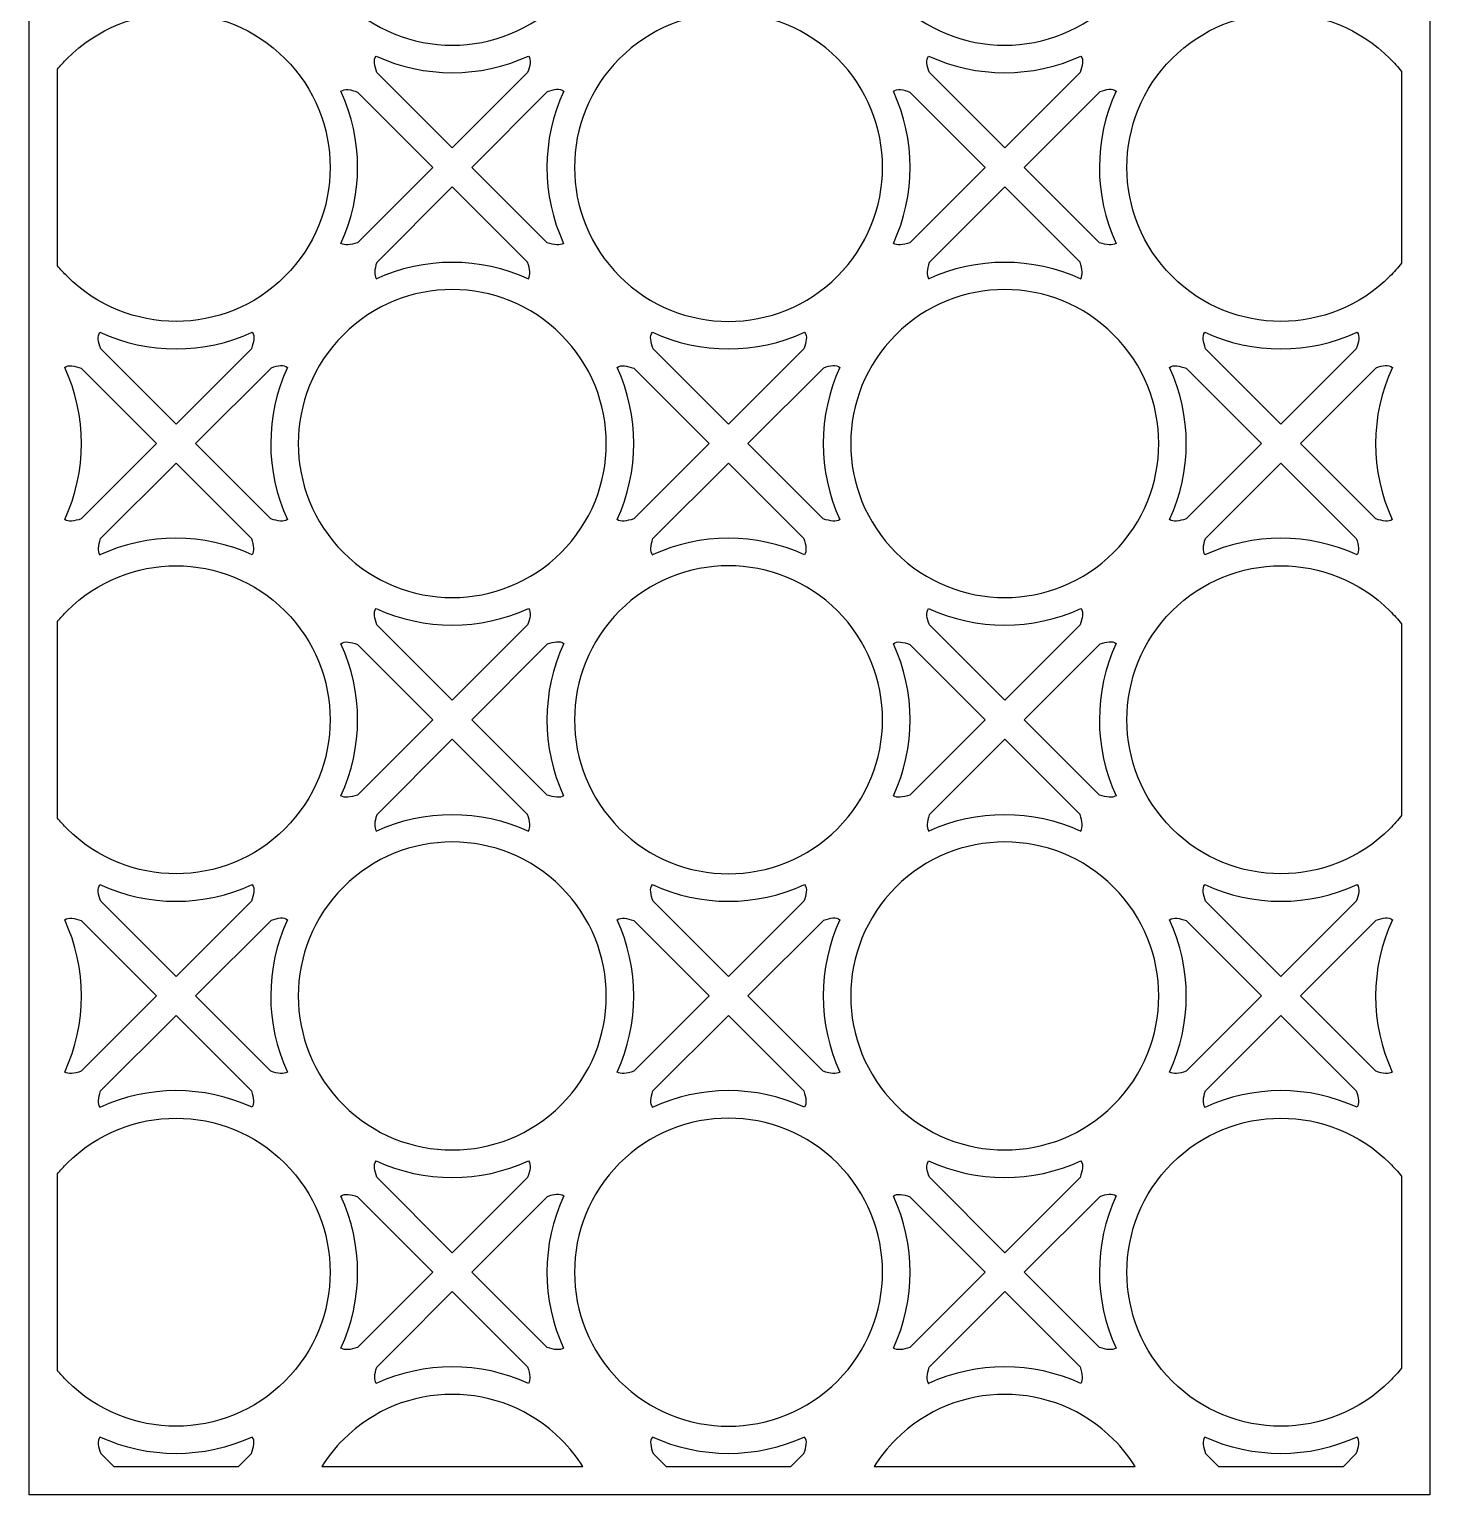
# Model space of a CAD drawing. Header units: centimetres. Extents: x 12 to 36.3, y -11.6 to 12.6.
# Drawn here: x 12.04 to 23.66, y -11.62 to 0.54 of the extents above; entities that cross this region are included whole.
import ezdxf

# ---------------------------------------------------------------- set-up
doc = ezdxf.new("R2010")
doc.units = ezdxf.units.CM
doc.header["$MEASUREMENT"] = 0
doc.layers.add('layer 1', color=7, linetype='Continuous')

msp = doc.modelspace()

# ---------------------------------------------------------------- linework, layer by layer
at = {"layer": 'layer 1', "color": 177}
for points, knots in [([(23.65585, -11.62244), (23.65585, -11.62244), (23.65585, -11.54039), (23.65585, -11.54039), (23.65585, -11.54039), (23.65585, -11.54039), (23.65585, -11.38865), (23.65585, -11.38865), (23.65585, -11.38865), (23.65585, -11.38865), (23.65585, 12.3984), (23.65585, 12.3984), (23.65585, 12.3984), (23.65585, 12.3984), (23.65585, 12.56195), (23.65585, 12.56195), (23.65585, 12.56195), (23.65585, 12.56195), (23.65585, 12.6322), (23.65585, 12.6322), (23.65585, 12.6322), (23.65585, 12.6322), (12.27114, 12.6322), (12.27114, 12.6322), (12.27114, 12.6322), (12.27114, 12.6322), (12.21181, 12.6322), (12.21181, 12.6322), (12.21181, 12.6322), (12.21181, 12.6322), (12.03734, 12.6322), (12.03734, 12.6322), (12.03734, 12.6322), (12.03734, 12.6322), (12.03734, -11.38865), (12.03734, -11.38865), (12.03734, -11.38865), (12.03734, -11.38865), (12.03734, -11.437), (12.03734, -11.437), (12.03734, -11.437), (12.03734, -11.437), (12.03734, -11.62244), (12.03734, -11.62244), (12.03734, -11.62244), (12.03734, -11.62244), (23.65585, -11.62244), (23.65585, -11.62244)], [0, 0, 0, 0, 0.07692308, 0.07692308, 0.07692308, 0.07692308, 0.15384615, 0.15384615, 0.15384615, 0.15384615, 0.23076923, 0.23076923, 0.23076923, 0.23076923, 0.30769231, 0.30769231, 0.30769231, 0.30769231, 0.38461538, 0.38461538, 0.38461538, 0.38461538, 0.46153846, 0.46153846, 0.46153846, 0.46153846, 0.53846154, 0.53846154, 0.53846154, 0.53846154, 0.61538462, 0.61538462, 0.61538462, 0.61538462, 0.69230769, 0.69230769, 0.69230769, 0.69230769, 0.76923077, 0.76923077, 0.76923077, 0.76923077, 0.84615385, 0.84615385, 0.84615385, 0.84615385, 1, 1, 1, 1]), ([(14.64304, 2.58619), (15.14202, 3.08517), (15.95135, 3.08517), (16.4503, 2.58619), (16.4503, 2.58619), (16.94928, 2.08723), (16.94928, 1.27791), (16.4503, 0.77896), (16.4503, 0.77896), (15.95135, 0.27997), (15.14202, 0.27997), (14.64304, 0.77896), (14.64304, 0.77896), (14.14408, 1.27791), (14.14408, 2.08723), (14.64304, 2.58619)], [0, 0, 0, 0, 0.2, 0.2, 0.2, 0.2, 0.4, 0.4, 0.4, 0.4, 0.6, 0.6, 0.6, 0.6, 1, 1, 1, 1]), ([(19.22651, 2.58619), (19.7255, 3.08517), (20.53482, 3.08517), (21.03378, 2.58619), (21.03378, 2.58619), (21.53273, 2.08723), (21.53273, 1.27791), (21.03378, 0.77896), (21.03378, 0.77896), (20.53482, 0.27997), (19.7255, 0.27997), (19.22651, 0.77896), (19.22651, 0.77896), (18.72756, 1.27791), (18.72756, 2.08723), (19.22651, 2.58619)], [0, 0, 0, 0, 0.2, 0.2, 0.2, 0.2, 0.4, 0.4, 0.4, 0.4, 0.6, 0.6, 0.6, 0.6, 1, 1, 1, 1]), ([(12.27114, -1.42474), (12.29628, -1.455), (12.32296, -1.48442), (12.35133, -1.51279), (12.35133, -1.51279), (12.85027, -2.01176), (13.65959, -2.01176), (14.15857, -1.51279), (14.15857, -1.51279), (14.65753, -1.01381), (14.65753, -0.20449), (14.15857, 0.29446), (14.15857, 0.29446), (13.65959, 0.79345), (12.85027, 0.79345), (12.35133, 0.29446), (12.35133, 0.29446), (12.32296, 0.26609), (12.29628, 0.23667), (12.27114, 0.20641), (12.27114, 0.20641), (12.27114, 0.20641), (12.27114, -1.42474), (12.27114, -1.42474)], [0, 0, 0, 0, 0.14285714, 0.14285714, 0.14285714, 0.14285714, 0.28571429, 0.28571429, 0.28571429, 0.28571429, 0.42857143, 0.42857143, 0.42857143, 0.42857143, 0.57142857, 0.57142857, 0.57142857, 0.57142857, 0.71428571, 0.71428571, 0.71428571, 0.71428571, 1, 1, 1, 1]), ([(16.9348, 0.29446), (17.43375, 0.79345), (18.24308, 0.79345), (18.74205, 0.29446), (18.74205, 0.29446), (19.24101, -0.20449), (19.24101, -1.01381), (18.74205, -1.51279), (18.74205, -1.51279), (18.24308, -2.01176), (17.43375, -2.01176), (16.9348, -1.51279), (16.9348, -1.51279), (16.4358, -1.01381), (16.4358, -0.20449), (16.9348, 0.29446)], [0, 0, 0, 0, 0.2, 0.2, 0.2, 0.2, 0.4, 0.4, 0.4, 0.4, 0.6, 0.6, 0.6, 0.6, 1, 1, 1, 1]), ([(23.42205, 0.1863), (23.39224, 0.22369), (23.36013, 0.25985), (23.32551, 0.29446), (23.32551, 0.29446), (22.82654, 0.79345), (22.01723, 0.79345), (21.51824, 0.29446), (21.51824, 0.29446), (21.01929, -0.20449), (21.01929, -1.01381), (21.51824, -1.51279), (21.51824, -1.51279), (22.01723, -2.01176), (22.82654, -2.01176), (23.32551, -1.51279), (23.32551, -1.51279), (23.36013, -1.47817), (23.39224, -1.44202), (23.42205, -1.40463), (23.42205, -1.40463), (23.42205, -1.40463), (23.42205, 0.1863), (23.42205, 0.1863)], [0, 0, 0, 0, 0.14285714, 0.14285714, 0.14285714, 0.14285714, 0.28571429, 0.28571429, 0.28571429, 0.28571429, 0.42857143, 0.42857143, 0.42857143, 0.42857143, 0.57142857, 0.57142857, 0.57142857, 0.57142857, 0.71428571, 0.71428571, 0.71428571, 0.71428571, 1, 1, 1, 1]), ([(15.54668, -0.44766), (15.54668, -0.44766), (16.17196, 0.17762), (16.17196, 0.17762), (16.17196, 0.17762), (16.19102, 0.23179), (16.20396, 0.28287), (16.17791, 0.31455), (16.17791, 0.31455), (15.77845, 0.13032), (15.31481, 0.1303), (14.91536, 0.31453), (14.91536, 0.31453), (14.88941, 0.28287), (14.90218, 0.23191), (14.92119, 0.17782), (14.92119, 0.17782), (14.92119, 0.17782), (15.54668, -0.44766), (15.54668, -0.44766)], [0, 0, 0, 0, 0.16666667, 0.16666667, 0.16666667, 0.16666667, 0.33333333, 0.33333333, 0.33333333, 0.33333333, 0.5, 0.5, 0.5, 0.5, 0.66666667, 0.66666667, 0.66666667, 0.66666667, 1, 1, 1, 1]), ([(20.13016, -0.44766), (20.13016, -0.44766), (20.75544, 0.17762), (20.75544, 0.17762), (20.75544, 0.17762), (20.7745, 0.23179), (20.78741, 0.28287), (20.76138, 0.31455), (20.76138, 0.31455), (20.36193, 0.13032), (19.89826, 0.1303), (19.49884, 0.31453), (19.49884, 0.31453), (19.47288, 0.28287), (19.48562, 0.23189), (19.50467, 0.1778), (19.50467, 0.1778), (19.50467, 0.1778), (20.13014, -0.44766), (20.13014, -0.44766), (20.13014, -0.44766), (20.13014, -0.44766), (20.13016, -0.44766), (20.13016, -0.44766)], [0, 0, 0, 0, 0.14285714, 0.14285714, 0.14285714, 0.14285714, 0.28571429, 0.28571429, 0.28571429, 0.28571429, 0.42857143, 0.42857143, 0.42857143, 0.42857143, 0.57142857, 0.57142857, 0.57142857, 0.57142857, 0.71428571, 0.71428571, 0.71428571, 0.71428571, 1, 1, 1, 1]), ([(14.76037, -1.23398), (14.76037, -1.23398), (15.38518, -0.60918), (15.38518, -0.60918), (15.38518, -0.60918), (15.38518, -0.60918), (14.75979, 0.01621), (14.75979, 0.01621), (14.75979, 0.01621), (14.7056, 0.03527), (14.65457, 0.04814), (14.6229, 0.02206), (14.6229, 0.02206), (14.80706, -0.37734), (14.80711, -0.84083), (14.62296, -1.24027), (14.62296, -1.24027), (14.65222, -1.25957), (14.70115, -1.25338), (14.76037, -1.23398)], [0, 0, 0, 0, 0.16666667, 0.16666667, 0.16666667, 0.16666667, 0.33333333, 0.33333333, 0.33333333, 0.33333333, 0.5, 0.5, 0.5, 0.5, 0.66666667, 0.66666667, 0.66666667, 0.66666667, 1, 1, 1, 1]), ([(16.33734, 0.01997), (16.33734, 0.01997), (15.70819, -0.60918), (15.70819, -0.60918), (15.70819, -0.60918), (15.70819, -0.60918), (16.33309, -1.23408), (16.33309, -1.23408), (16.33309, -1.23408), (16.39219, -1.25338), (16.44104, -1.25955), (16.47026, -1.24033), (16.47026, -1.24033), (16.28586, -0.84043), (16.28609, -0.37634), (16.47089, 0.02338), (16.47089, 0.02338), (16.44017, 0.04986), (16.39041, 0.03836), (16.33734, 0.01997)], [0, 0, 0, 0, 0.16666667, 0.16666667, 0.16666667, 0.16666667, 0.33333333, 0.33333333, 0.33333333, 0.33333333, 0.5, 0.5, 0.5, 0.5, 0.66666667, 0.66666667, 0.66666667, 0.66666667, 1, 1, 1, 1]), ([(19.34385, -1.23398), (19.34385, -1.23398), (19.96865, -0.60918), (19.96865, -0.60918), (19.96865, -0.60918), (19.96865, -0.60918), (19.91338, -0.55391), (19.91338, -0.55391), (19.91338, -0.55391), (19.91338, -0.55391), (19.34324, 0.01621), (19.34324, 0.01621), (19.34324, 0.01621), (19.28907, 0.03527), (19.23804, 0.04814), (19.20637, 0.02206), (19.20637, 0.02206), (19.39055, -0.37734), (19.39058, -0.84083), (19.20645, -1.24027), (19.20645, -1.24027), (19.23567, -1.25957), (19.28464, -1.25338), (19.34385, -1.23398)], [0, 0, 0, 0, 0.14285714, 0.14285714, 0.14285714, 0.14285714, 0.28571429, 0.28571429, 0.28571429, 0.28571429, 0.42857143, 0.42857143, 0.42857143, 0.42857143, 0.57142857, 0.57142857, 0.57142857, 0.57142857, 0.71428571, 0.71428571, 0.71428571, 0.71428571, 1, 1, 1, 1]), ([(20.92081, 0.01997), (20.92081, 0.01997), (20.29167, -0.60918), (20.29167, -0.60918), (20.29167, -0.60918), (20.29167, -0.60918), (20.91658, -1.23408), (20.91658, -1.23408), (20.91658, -1.23408), (20.97565, -1.25338), (21.0245, -1.25954), (21.05373, -1.24033), (21.05373, -1.24033), (20.86934, -0.84043), (20.86954, -0.37634), (21.05435, 0.02338), (21.05435, 0.02338), (21.02363, 0.04986), (20.9739, 0.03836), (20.92081, 0.01997)], [0, 0, 0, 0, 0.16666667, 0.16666667, 0.16666667, 0.16666667, 0.33333333, 0.33333333, 0.33333333, 0.33333333, 0.5, 0.5, 0.5, 0.5, 0.66666667, 0.66666667, 0.66666667, 0.66666667, 1, 1, 1, 1]), ([(16.17146, -1.39546), (16.19083, -1.45466), (16.19706, -1.50358), (16.17775, -1.5328), (16.17775, -1.5328), (15.77791, -1.34844), (15.31389, -1.34864), (14.91416, -1.53341), (14.91416, -1.53341), (14.91416, -1.53341), (14.91576, -1.53184), (14.91576, -1.53184), (14.91576, -1.53184), (14.89597, -1.50343), (14.90124, -1.45563), (14.91979, -1.39759), (14.91979, -1.39759), (14.91979, -1.39759), (15.54668, -0.77069), (15.54668, -0.77069), (15.54668, -0.77069), (15.54668, -0.77069), (16.17146, -1.39546), (16.17146, -1.39546)], [0, 0, 0, 0, 0.14285714, 0.14285714, 0.14285714, 0.14285714, 0.28571429, 0.28571429, 0.28571429, 0.28571429, 0.42857143, 0.42857143, 0.42857143, 0.42857143, 0.57142857, 0.57142857, 0.57142857, 0.57142857, 0.71428571, 0.71428571, 0.71428571, 0.71428571, 1, 1, 1, 1]), ([(20.75494, -1.39546), (20.7743, -1.45466), (20.78052, -1.50358), (20.76123, -1.5328), (20.76123, -1.5328), (20.36136, -1.34844), (19.89737, -1.34864), (19.49763, -1.53341), (19.49763, -1.53341), (19.49763, -1.53341), (19.49922, -1.53184), (19.49922, -1.53184), (19.49922, -1.53184), (19.47944, -1.50343), (19.48472, -1.45563), (19.50324, -1.39759), (19.50324, -1.39759), (19.50324, -1.39759), (20.13016, -0.77069), (20.13016, -0.77069), (20.13016, -0.77069), (20.13016, -0.77069), (20.75494, -1.39546), (20.75494, -1.39546)], [0, 0, 0, 0, 0.14285714, 0.14285714, 0.14285714, 0.14285714, 0.28571429, 0.28571429, 0.28571429, 0.28571429, 0.42857143, 0.42857143, 0.42857143, 0.42857143, 0.57142857, 0.57142857, 0.57142857, 0.57142857, 0.71428571, 0.71428571, 0.71428571, 0.71428571, 1, 1, 1, 1]), ([(14.64304, -1.99726), (15.14202, -1.4983), (15.95135, -1.4983), (16.4503, -1.99726), (16.4503, -1.99726), (16.94928, -2.49625), (16.94928, -3.30556), (16.4503, -3.80453), (16.4503, -3.80453), (15.95135, -4.3035), (15.14202, -4.3035), (14.64304, -3.80453), (14.64304, -3.80453), (14.14408, -3.30556), (14.14408, -2.49625), (14.64304, -1.99726)], [0, 0, 0, 0, 0.2, 0.2, 0.2, 0.2, 0.4, 0.4, 0.4, 0.4, 0.6, 0.6, 0.6, 0.6, 1, 1, 1, 1]), ([(19.22651, -1.99726), (19.7255, -1.4983), (20.53482, -1.4983), (21.03378, -1.99726), (21.03378, -1.99726), (21.53273, -2.49625), (21.53273, -3.30556), (21.03378, -3.80453), (21.03378, -3.80453), (20.53482, -4.3035), (19.7255, -4.3035), (19.22651, -3.80453), (19.22651, -3.80453), (18.72756, -3.30556), (18.72756, -2.49625), (19.22651, -1.99726)], [0, 0, 0, 0, 0.2, 0.2, 0.2, 0.2, 0.4, 0.4, 0.4, 0.4, 0.6, 0.6, 0.6, 0.6, 1, 1, 1, 1]), ([(13.25495, -2.73939), (13.25495, -2.73939), (13.88025, -2.11409), (13.88025, -2.11409), (13.88025, -2.11409), (13.89931, -2.05995), (13.91221, -2.00887), (13.88617, -1.97719), (13.88617, -1.97719), (13.48672, -2.16141), (13.02306, -2.16143), (12.62361, -1.97721), (12.62361, -1.97721), (12.59768, -2.00887), (12.61042, -2.05984), (12.62947, -2.11393), (12.62947, -2.11393), (12.62947, -2.11393), (13.25495, -2.73939), (13.25495, -2.73939)], [0, 0, 0, 0, 0.16666667, 0.16666667, 0.16666667, 0.16666667, 0.33333333, 0.33333333, 0.33333333, 0.33333333, 0.5, 0.5, 0.5, 0.5, 0.66666667, 0.66666667, 0.66666667, 0.66666667, 1, 1, 1, 1]), ([(17.83841, -2.73939), (17.83841, -2.73939), (18.46372, -2.11407), (18.46372, -2.11407), (18.46372, -2.11407), (18.48278, -2.05992), (18.49568, -2.00887), (18.46964, -1.97719), (18.46964, -1.97719), (18.07018, -2.16141), (17.60653, -2.16143), (17.20708, -1.97721), (17.20708, -1.97721), (17.18113, -2.00887), (17.1939, -2.05984), (17.21294, -2.11393), (17.21294, -2.11393), (17.21294, -2.11393), (17.83841, -2.73939), (17.83841, -2.73939)], [0, 0, 0, 0, 0.16666667, 0.16666667, 0.16666667, 0.16666667, 0.33333333, 0.33333333, 0.33333333, 0.33333333, 0.5, 0.5, 0.5, 0.5, 0.66666667, 0.66666667, 0.66666667, 0.66666667, 1, 1, 1, 1]), ([(22.42189, -2.73939), (22.42189, -2.73939), (23.04721, -2.11407), (23.04721, -2.11407), (23.04721, -2.11407), (23.06624, -2.05992), (23.07917, -2.00887), (23.05313, -1.97719), (23.05313, -1.97719), (22.65366, -2.16141), (22.19, -2.16143), (21.79056, -1.97721), (21.79056, -1.97721), (21.76461, -2.00887), (21.77738, -2.05984), (21.7964, -2.11391), (21.7964, -2.11391), (21.7964, -2.11391), (22.42189, -2.73939), (22.42189, -2.73939)], [0, 0, 0, 0, 0.16666667, 0.16666667, 0.16666667, 0.16666667, 0.33333333, 0.33333333, 0.33333333, 0.33333333, 0.5, 0.5, 0.5, 0.5, 0.66666667, 0.66666667, 0.66666667, 0.66666667, 1, 1, 1, 1]), ([(12.46862, -3.52573), (12.46862, -3.52573), (13.09344, -2.90091), (13.09344, -2.90091), (13.09344, -2.90091), (13.09344, -2.90091), (12.46804, -2.27553), (12.46804, -2.27553), (12.46804, -2.27553), (12.41387, -2.25646), (12.36284, -2.24362), (12.33117, -2.26966), (12.33117, -2.26966), (12.51534, -2.66907), (12.51538, -3.13259), (12.33123, -3.53201), (12.33123, -3.53201), (12.36047, -3.55132), (12.40944, -3.54512), (12.46862, -3.52573)], [0, 0, 0, 0, 0.16666667, 0.16666667, 0.16666667, 0.16666667, 0.33333333, 0.33333333, 0.33333333, 0.33333333, 0.5, 0.5, 0.5, 0.5, 0.66666667, 0.66666667, 0.66666667, 0.66666667, 1, 1, 1, 1]), ([(13.41647, -2.90091), (13.41647, -2.90091), (14.04134, -3.5258), (14.04134, -3.5258), (14.04134, -3.5258), (14.10046, -3.54512), (14.1493, -3.55128), (14.17852, -3.53205), (14.17852, -3.53205), (13.99413, -3.13218), (13.99434, -2.66807), (14.17915, -2.26838), (14.17915, -2.26838), (14.14842, -2.24185), (14.0987, -2.2534), (14.04561, -2.27176), (14.04561, -2.27176), (14.04561, -2.27176), (13.41647, -2.90091), (13.41647, -2.90091)], [0, 0, 0, 0, 0.16666667, 0.16666667, 0.16666667, 0.16666667, 0.33333333, 0.33333333, 0.33333333, 0.33333333, 0.5, 0.5, 0.5, 0.5, 0.66666667, 0.66666667, 0.66666667, 0.66666667, 1, 1, 1, 1]), ([(17.05209, -3.52573), (17.05209, -3.52573), (17.67693, -2.90091), (17.67693, -2.90091), (17.67693, -2.90091), (17.67693, -2.90091), (17.6769, -2.90091), (17.6769, -2.90091), (17.6769, -2.90091), (17.6769, -2.90091), (17.05151, -2.27553), (17.05151, -2.27553), (17.05151, -2.27553), (16.99735, -2.25646), (16.94631, -2.24362), (16.91465, -2.26966), (16.91465, -2.26966), (17.09882, -2.66907), (17.09886, -3.13259), (16.91469, -3.53201), (16.91469, -3.53201), (16.94393, -3.55132), (16.99291, -3.54512), (17.05209, -3.52573)], [0, 0, 0, 0, 0.14285714, 0.14285714, 0.14285714, 0.14285714, 0.28571429, 0.28571429, 0.28571429, 0.28571429, 0.42857143, 0.42857143, 0.42857143, 0.42857143, 0.57142857, 0.57142857, 0.57142857, 0.57142857, 0.71428571, 0.71428571, 0.71428571, 0.71428571, 1, 1, 1, 1]), ([(17.99992, -2.90093), (17.99992, -2.90093), (18.62479, -3.52577), (18.62479, -3.52577), (18.62479, -3.52577), (18.6839, -3.54512), (18.73277, -3.55128), (18.76201, -3.53205), (18.76201, -3.53205), (18.57759, -3.13218), (18.57782, -2.66807), (18.76262, -2.26838), (18.76262, -2.26838), (18.73189, -2.24185), (18.68215, -2.2534), (18.62906, -2.27176), (18.62906, -2.27176), (18.62906, -2.27176), (17.99992, -2.90093), (17.99992, -2.90093)], [0, 0, 0, 0, 0.16666667, 0.16666667, 0.16666667, 0.16666667, 0.33333333, 0.33333333, 0.33333333, 0.33333333, 0.5, 0.5, 0.5, 0.5, 0.66666667, 0.66666667, 0.66666667, 0.66666667, 1, 1, 1, 1]), ([(21.63557, -3.52573), (21.63557, -3.52573), (22.26037, -2.90093), (22.26037, -2.90093), (22.26037, -2.90093), (22.26037, -2.90093), (21.63499, -2.27553), (21.63499, -2.27553), (21.63499, -2.27553), (21.5808, -2.25646), (21.52979, -2.24362), (21.4981, -2.26966), (21.4981, -2.26966), (21.68227, -2.66907), (21.68231, -3.13259), (21.49817, -3.53201), (21.49817, -3.53201), (21.52743, -3.55132), (21.57637, -3.54512), (21.63557, -3.52573)], [0, 0, 0, 0, 0.16666667, 0.16666667, 0.16666667, 0.16666667, 0.33333333, 0.33333333, 0.33333333, 0.33333333, 0.5, 0.5, 0.5, 0.5, 0.66666667, 0.66666667, 0.66666667, 0.66666667, 1, 1, 1, 1]), ([(23.21254, -2.27176), (23.21254, -2.27176), (22.5834, -2.90091), (22.5834, -2.90091), (22.5834, -2.90091), (22.5834, -2.90091), (22.5834, -2.90093), (22.5834, -2.90093), (22.5834, -2.90093), (22.5834, -2.90093), (23.20825, -3.52577), (23.20825, -3.52577), (23.20825, -3.52577), (23.26737, -3.54512), (23.31625, -3.55128), (23.34545, -3.53205), (23.34545, -3.53205), (23.16106, -3.13218), (23.16129, -2.66807), (23.34611, -2.26838), (23.34611, -2.26838), (23.31537, -2.24185), (23.26563, -2.2534), (23.21254, -2.27176)], [0, 0, 0, 0, 0.14285714, 0.14285714, 0.14285714, 0.14285714, 0.28571429, 0.28571429, 0.28571429, 0.28571429, 0.42857143, 0.42857143, 0.42857143, 0.42857143, 0.57142857, 0.57142857, 0.57142857, 0.57142857, 0.71428571, 0.71428571, 0.71428571, 0.71428571, 1, 1, 1, 1]), ([(13.25494, -3.06241), (13.25494, -3.06241), (12.62804, -3.68933), (12.62804, -3.68933), (12.62804, -3.68933), (12.60952, -3.74737), (12.60424, -3.79516), (12.624, -3.82356), (12.624, -3.82356), (12.624, -3.82356), (12.62243, -3.82516), (12.62243, -3.82516), (12.62243, -3.82516), (13.02216, -3.6404), (13.48617, -3.64018), (13.88603, -3.82455), (13.88603, -3.82455), (13.90531, -3.7953), (13.89908, -3.74639), (13.87974, -3.68721), (13.87974, -3.68721), (13.87974, -3.68721), (13.25494, -3.06241), (13.25494, -3.06241)], [0, 0, 0, 0, 0.14285714, 0.14285714, 0.14285714, 0.14285714, 0.28571429, 0.28571429, 0.28571429, 0.28571429, 0.42857143, 0.42857143, 0.42857143, 0.42857143, 0.57142857, 0.57142857, 0.57142857, 0.57142857, 0.71428571, 0.71428571, 0.71428571, 0.71428571, 1, 1, 1, 1]), ([(17.83841, -3.06241), (17.83841, -3.06241), (17.21151, -3.68933), (17.21151, -3.68933), (17.21151, -3.68933), (17.19299, -3.74737), (17.18772, -3.79516), (17.20748, -3.82356), (17.20748, -3.82356), (17.20748, -3.82356), (17.2059, -3.82516), (17.2059, -3.82516), (17.2059, -3.82516), (17.60562, -3.6404), (18.06963, -3.64018), (18.4695, -3.82455), (18.4695, -3.82455), (18.48879, -3.7953), (18.48257, -3.74639), (18.4632, -3.68721), (18.4632, -3.68721), (18.4632, -3.68721), (17.83841, -3.06241), (17.83841, -3.06241)], [0, 0, 0, 0, 0.14285714, 0.14285714, 0.14285714, 0.14285714, 0.28571429, 0.28571429, 0.28571429, 0.28571429, 0.42857143, 0.42857143, 0.42857143, 0.42857143, 0.57142857, 0.57142857, 0.57142857, 0.57142857, 0.71428571, 0.71428571, 0.71428571, 0.71428571, 1, 1, 1, 1]), ([(22.42189, -3.06241), (22.42189, -3.06241), (21.79498, -3.68933), (21.79498, -3.68933), (21.79498, -3.68933), (21.77644, -3.74737), (21.77117, -3.79516), (21.79096, -3.82356), (21.79096, -3.82356), (21.79096, -3.82356), (21.78938, -3.82516), (21.78938, -3.82516), (21.78938, -3.82516), (22.1891, -3.6404), (22.65312, -3.64018), (23.05298, -3.82455), (23.05298, -3.82455), (23.07226, -3.7953), (23.06603, -3.74639), (23.04666, -3.68721), (23.04666, -3.68721), (23.04666, -3.68721), (22.47707, -3.1176), (22.47707, -3.1176), (22.47707, -3.1176), (22.47707, -3.1176), (22.42189, -3.06241), (22.42189, -3.06241)], [0, 0, 0, 0, 0.125, 0.125, 0.125, 0.125, 0.25, 0.25, 0.25, 0.25, 0.375, 0.375, 0.375, 0.375, 0.5, 0.5, 0.5, 0.5, 0.625, 0.625, 0.625, 0.625, 0.75, 0.75, 0.75, 0.75, 1, 1, 1, 1]), ([(12.27114, -6.00821), (12.29628, -6.03847), (12.32296, -6.06788), (12.35133, -6.09625), (12.35133, -6.09625), (12.85027, -6.59524), (13.65959, -6.59524), (14.15857, -6.09625), (14.15857, -6.09625), (14.65753, -5.59729), (14.65753, -4.78797), (14.15857, -4.28901), (14.15857, -4.28901), (13.65959, -3.79003), (12.85027, -3.79003), (12.35133, -4.28901), (12.35133, -4.28901), (12.32296, -4.31737), (12.29628, -4.3468), (12.27114, -4.37706), (12.27114, -4.37706), (12.27114, -4.37706), (12.27114, -6.00821), (12.27114, -6.00821)], [0, 0, 0, 0, 0.14285714, 0.14285714, 0.14285714, 0.14285714, 0.28571429, 0.28571429, 0.28571429, 0.28571429, 0.42857143, 0.42857143, 0.42857143, 0.42857143, 0.57142857, 0.57142857, 0.57142857, 0.57142857, 0.71428571, 0.71428571, 0.71428571, 0.71428571, 1, 1, 1, 1]), ([(16.9348, -4.28901), (17.43375, -3.79003), (18.24308, -3.79003), (18.74205, -4.28901), (18.74205, -4.28901), (19.24101, -4.78797), (19.24101, -5.59729), (18.74205, -6.09625), (18.74205, -6.09625), (18.24308, -6.59524), (17.43375, -6.59524), (16.9348, -6.09625), (16.9348, -6.09625), (16.4358, -5.59729), (16.4358, -4.78797), (16.9348, -4.28901)], [0, 0, 0, 0, 0.2, 0.2, 0.2, 0.2, 0.4, 0.4, 0.4, 0.4, 0.6, 0.6, 0.6, 0.6, 1, 1, 1, 1]), ([(23.42205, -4.39717), (23.39224, -4.35978), (23.36013, -4.32362), (23.32551, -4.28901), (23.32551, -4.28901), (22.82654, -3.79003), (22.01723, -3.79003), (21.51824, -4.28901), (21.51824, -4.28901), (21.01929, -4.78797), (21.01929, -5.59729), (21.51824, -6.09625), (21.51824, -6.09625), (22.01723, -6.59524), (22.82654, -6.59524), (23.32551, -6.09625), (23.32551, -6.09625), (23.36013, -6.06164), (23.39224, -6.02549), (23.42205, -5.9881), (23.42205, -5.9881), (23.42205, -5.9881), (23.42205, -4.39717), (23.42205, -4.39717)], [0, 0, 0, 0, 0.14285714, 0.14285714, 0.14285714, 0.14285714, 0.28571429, 0.28571429, 0.28571429, 0.28571429, 0.42857143, 0.42857143, 0.42857143, 0.42857143, 0.57142857, 0.57142857, 0.57142857, 0.57142857, 0.71428571, 0.71428571, 0.71428571, 0.71428571, 1, 1, 1, 1]), ([(15.54668, -5.03114), (15.54668, -5.03114), (16.17196, -4.40587), (16.17196, -4.40587), (16.17196, -4.40587), (16.19102, -4.35169), (16.20396, -4.3006), (16.17791, -4.26892), (16.17791, -4.26892), (15.77845, -4.45316), (15.31481, -4.45318), (14.91536, -4.26896), (14.91536, -4.26896), (14.88941, -4.3006), (14.90218, -4.3516), (14.92119, -4.40565), (14.92119, -4.40565), (14.92119, -4.40565), (15.54668, -5.03114), (15.54668, -5.03114)], [0, 0, 0, 0, 0.16666667, 0.16666667, 0.16666667, 0.16666667, 0.33333333, 0.33333333, 0.33333333, 0.33333333, 0.5, 0.5, 0.5, 0.5, 0.66666667, 0.66666667, 0.66666667, 0.66666667, 1, 1, 1, 1]), ([(20.13016, -5.03114), (20.13016, -5.03114), (20.75544, -4.40587), (20.75544, -4.40587), (20.75544, -4.40587), (20.7745, -4.35169), (20.78741, -4.3006), (20.76138, -4.26892), (20.76138, -4.26892), (20.36193, -4.45316), (19.89826, -4.45318), (19.49884, -4.26896), (19.49884, -4.26896), (19.47288, -4.3006), (19.48562, -4.35161), (19.50469, -4.40569), (19.50469, -4.40569), (19.50469, -4.40569), (20.13014, -5.03114), (20.13014, -5.03114), (20.13014, -5.03114), (20.13014, -5.03114), (20.13016, -5.03114), (20.13016, -5.03114)], [0, 0, 0, 0, 0.14285714, 0.14285714, 0.14285714, 0.14285714, 0.28571429, 0.28571429, 0.28571429, 0.28571429, 0.42857143, 0.42857143, 0.42857143, 0.42857143, 0.57142857, 0.57142857, 0.57142857, 0.57142857, 0.71428571, 0.71428571, 0.71428571, 0.71428571, 1, 1, 1, 1]), ([(15.32991, -5.13738), (15.32991, -5.13738), (14.75977, -4.56725), (14.75977, -4.56725), (14.75977, -4.56725), (14.70558, -4.54821), (14.65457, -4.53533), (14.6229, -4.56138), (14.6229, -4.56138), (14.80706, -4.96082), (14.80711, -5.42432), (14.62296, -5.82374), (14.62296, -5.82374), (14.65222, -5.84306), (14.70115, -5.83687), (14.76037, -5.81745), (14.76037, -5.81745), (14.76037, -5.81745), (15.38518, -5.19265), (15.38518, -5.19265), (15.38518, -5.19265), (15.38518, -5.19265), (15.32991, -5.13738), (15.32991, -5.13738)], [0, 0, 0, 0, 0.14285714, 0.14285714, 0.14285714, 0.14285714, 0.28571429, 0.28571429, 0.28571429, 0.28571429, 0.42857143, 0.42857143, 0.42857143, 0.42857143, 0.57142857, 0.57142857, 0.57142857, 0.57142857, 0.71428571, 0.71428571, 0.71428571, 0.71428571, 1, 1, 1, 1]), ([(16.33736, -4.56349), (16.33736, -4.56349), (15.70819, -5.19265), (15.70819, -5.19265), (15.70819, -5.19265), (15.70819, -5.19265), (16.33309, -5.81756), (16.33309, -5.81756), (16.33309, -5.81756), (16.39219, -5.83687), (16.44104, -5.84303), (16.47026, -5.82378), (16.47026, -5.82378), (16.28586, -5.4239), (16.28609, -4.95982), (16.47089, -4.5601), (16.47089, -4.5601), (16.44017, -4.53361), (16.39044, -4.54511), (16.33736, -4.56349)], [0, 0, 0, 0, 0.16666667, 0.16666667, 0.16666667, 0.16666667, 0.33333333, 0.33333333, 0.33333333, 0.33333333, 0.5, 0.5, 0.5, 0.5, 0.66666667, 0.66666667, 0.66666667, 0.66666667, 1, 1, 1, 1]), ([(19.34385, -5.81745), (19.34385, -5.81745), (19.96865, -5.19265), (19.96865, -5.19265), (19.96865, -5.19265), (19.96865, -5.19265), (19.34324, -4.56725), (19.34324, -4.56725), (19.34324, -4.56725), (19.28907, -4.54821), (19.23804, -4.53533), (19.20637, -4.56138), (19.20637, -4.56138), (19.39055, -4.96082), (19.39058, -5.42432), (19.20645, -5.82374), (19.20645, -5.82374), (19.23567, -5.84306), (19.28464, -5.83687), (19.34385, -5.81745)], [0, 0, 0, 0, 0.16666667, 0.16666667, 0.16666667, 0.16666667, 0.33333333, 0.33333333, 0.33333333, 0.33333333, 0.5, 0.5, 0.5, 0.5, 0.66666667, 0.66666667, 0.66666667, 0.66666667, 1, 1, 1, 1]), ([(20.92083, -4.56349), (20.92083, -4.56349), (20.29167, -5.19265), (20.29167, -5.19265), (20.29167, -5.19265), (20.29167, -5.19265), (20.91658, -5.81756), (20.91658, -5.81756), (20.91658, -5.81756), (20.97565, -5.83687), (21.0245, -5.84301), (21.05373, -5.82378), (21.05373, -5.82378), (20.86934, -5.4239), (20.86954, -4.95982), (21.05435, -4.5601), (21.05435, -4.5601), (21.02363, -4.53361), (20.97391, -4.54511), (20.92083, -4.56349)], [0, 0, 0, 0, 0.16666667, 0.16666667, 0.16666667, 0.16666667, 0.33333333, 0.33333333, 0.33333333, 0.33333333, 0.5, 0.5, 0.5, 0.5, 0.66666667, 0.66666667, 0.66666667, 0.66666667, 1, 1, 1, 1]), ([(16.17146, -5.97894), (16.19083, -6.03812), (16.19706, -6.08703), (16.17775, -6.11629), (16.17775, -6.11629), (15.77791, -5.93192), (15.31389, -5.93212), (14.91416, -6.11688), (14.91416, -6.11688), (14.91416, -6.11688), (14.91576, -6.11531), (14.91576, -6.11531), (14.91576, -6.11531), (14.89597, -6.08688), (14.90124, -6.0391), (14.91979, -5.98105), (14.91979, -5.98105), (14.91979, -5.98105), (15.54668, -5.35416), (15.54668, -5.35416), (15.54668, -5.35416), (15.54668, -5.35416), (16.17146, -5.97894), (16.17146, -5.97894)], [0, 0, 0, 0, 0.14285714, 0.14285714, 0.14285714, 0.14285714, 0.28571429, 0.28571429, 0.28571429, 0.28571429, 0.42857143, 0.42857143, 0.42857143, 0.42857143, 0.57142857, 0.57142857, 0.57142857, 0.57142857, 0.71428571, 0.71428571, 0.71428571, 0.71428571, 1, 1, 1, 1]), ([(20.75494, -5.97894), (20.7743, -6.03812), (20.78052, -6.08703), (20.76123, -6.11629), (20.76123, -6.11629), (20.36136, -5.93192), (19.89737, -5.93212), (19.49763, -6.11688), (19.49763, -6.11688), (19.49763, -6.11688), (19.49922, -6.11531), (19.49922, -6.11531), (19.49922, -6.11531), (19.47944, -6.08688), (19.48472, -6.0391), (19.50324, -5.98105), (19.50324, -5.98105), (19.50324, -5.98105), (20.13016, -5.35416), (20.13016, -5.35416), (20.13016, -5.35416), (20.13016, -5.35416), (20.75494, -5.97894), (20.75494, -5.97894)], [0, 0, 0, 0, 0.14285714, 0.14285714, 0.14285714, 0.14285714, 0.28571429, 0.28571429, 0.28571429, 0.28571429, 0.42857143, 0.42857143, 0.42857143, 0.42857143, 0.57142857, 0.57142857, 0.57142857, 0.57142857, 0.71428571, 0.71428571, 0.71428571, 0.71428571, 1, 1, 1, 1]), ([(14.64304, -6.58074), (15.14202, -6.08178), (15.95135, -6.08178), (16.4503, -6.58074), (16.4503, -6.58074), (16.94928, -7.0797), (16.94928, -7.88902), (16.4503, -8.388), (16.4503, -8.388), (15.95135, -8.88696), (15.14202, -8.88696), (14.64304, -8.388), (14.64304, -8.388), (14.14408, -7.88902), (14.14408, -7.0797), (14.64304, -6.58074)], [0, 0, 0, 0, 0.2, 0.2, 0.2, 0.2, 0.4, 0.4, 0.4, 0.4, 0.6, 0.6, 0.6, 0.6, 1, 1, 1, 1]), ([(19.22651, -6.58074), (19.7255, -6.08178), (20.53482, -6.08178), (21.03378, -6.58074), (21.03378, -6.58074), (21.53273, -7.0797), (21.53273, -7.88902), (21.03378, -8.388), (21.03378, -8.388), (20.53482, -8.88696), (19.7255, -8.88696), (19.22651, -8.388), (19.22651, -8.388), (18.72756, -7.88902), (18.72756, -7.0797), (19.22651, -6.58074)], [0, 0, 0, 0, 0.2, 0.2, 0.2, 0.2, 0.4, 0.4, 0.4, 0.4, 0.6, 0.6, 0.6, 0.6, 1, 1, 1, 1]), ([(13.25495, -7.32286), (13.25495, -7.32286), (13.88023, -6.69759), (13.88023, -6.69759), (13.88023, -6.69759), (13.89929, -6.64342), (13.91221, -6.59232), (13.88617, -6.56066), (13.88617, -6.56066), (13.48672, -6.74489), (13.02306, -6.74491), (12.62361, -6.56068), (12.62361, -6.56068), (12.59768, -6.59232), (12.61042, -6.64331), (12.62947, -6.6974), (12.62947, -6.6974), (12.62947, -6.6974), (13.25494, -7.32286), (13.25494, -7.32286), (13.25494, -7.32286), (13.25494, -7.32286), (13.25495, -7.32286), (13.25495, -7.32286)], [0, 0, 0, 0, 0.14285714, 0.14285714, 0.14285714, 0.14285714, 0.28571429, 0.28571429, 0.28571429, 0.28571429, 0.42857143, 0.42857143, 0.42857143, 0.42857143, 0.57142857, 0.57142857, 0.57142857, 0.57142857, 0.71428571, 0.71428571, 0.71428571, 0.71428571, 1, 1, 1, 1]), ([(17.83841, -7.32286), (17.83841, -7.32286), (18.4637, -6.69757), (18.4637, -6.69757), (18.4637, -6.69757), (18.48278, -6.6434), (18.49568, -6.59232), (18.46964, -6.56066), (18.46964, -6.56066), (18.07018, -6.74489), (17.60653, -6.74491), (17.20708, -6.56068), (17.20708, -6.56068), (17.18113, -6.59232), (17.1939, -6.64331), (17.21294, -6.6974), (17.21294, -6.6974), (17.21294, -6.6974), (17.83841, -7.32286), (17.83841, -7.32286)], [0, 0, 0, 0, 0.16666667, 0.16666667, 0.16666667, 0.16666667, 0.33333333, 0.33333333, 0.33333333, 0.33333333, 0.5, 0.5, 0.5, 0.5, 0.66666667, 0.66666667, 0.66666667, 0.66666667, 1, 1, 1, 1]), ([(22.42189, -7.32286), (22.42189, -7.32286), (23.04721, -6.69755), (23.04721, -6.69755), (23.04721, -6.69755), (23.06624, -6.6434), (23.07917, -6.59232), (23.05313, -6.56066), (23.05313, -6.56066), (22.65366, -6.74489), (22.19, -6.74491), (21.79056, -6.56068), (21.79056, -6.56068), (21.76461, -6.59232), (21.77738, -6.64331), (21.7964, -6.69738), (21.7964, -6.69738), (21.7964, -6.69738), (22.42189, -7.32286), (22.42189, -7.32286)], [0, 0, 0, 0, 0.16666667, 0.16666667, 0.16666667, 0.16666667, 0.33333333, 0.33333333, 0.33333333, 0.33333333, 0.5, 0.5, 0.5, 0.5, 0.66666667, 0.66666667, 0.66666667, 0.66666667, 1, 1, 1, 1]), ([(12.46862, -8.10918), (12.46862, -8.10918), (13.09342, -7.48438), (13.09342, -7.48438), (13.09342, -7.48438), (13.09342, -7.48438), (12.46804, -6.859), (12.46804, -6.859), (12.46804, -6.859), (12.41387, -6.83994), (12.36284, -6.82708), (12.33117, -6.85314), (12.33117, -6.85314), (12.51534, -7.25254), (12.51538, -7.71605), (12.33123, -8.11549), (12.33123, -8.11549), (12.36047, -8.13477), (12.40944, -8.12859), (12.46862, -8.10918)], [0, 0, 0, 0, 0.16666667, 0.16666667, 0.16666667, 0.16666667, 0.33333333, 0.33333333, 0.33333333, 0.33333333, 0.5, 0.5, 0.5, 0.5, 0.66666667, 0.66666667, 0.66666667, 0.66666667, 1, 1, 1, 1]), ([(13.41647, -7.48438), (13.41647, -7.48438), (14.04134, -8.10928), (14.04134, -8.10928), (14.04134, -8.10928), (14.10046, -8.12859), (14.1493, -8.13475), (14.17852, -8.11554), (14.17852, -8.11554), (13.99413, -7.71563), (13.99434, -7.25155), (14.17915, -6.85184), (14.17915, -6.85184), (14.14842, -6.82534), (14.0987, -6.83684), (14.04561, -6.85524), (14.04561, -6.85524), (14.04561, -6.85524), (13.41647, -7.48438), (13.41647, -7.48438)], [0, 0, 0, 0, 0.16666667, 0.16666667, 0.16666667, 0.16666667, 0.33333333, 0.33333333, 0.33333333, 0.33333333, 0.5, 0.5, 0.5, 0.5, 0.66666667, 0.66666667, 0.66666667, 0.66666667, 1, 1, 1, 1]), ([(17.05209, -8.10918), (17.05209, -8.10918), (17.6769, -7.48438), (17.6769, -7.48438), (17.6769, -7.48438), (17.6769, -7.48438), (17.05151, -6.859), (17.05151, -6.859), (17.05151, -6.859), (16.99735, -6.83994), (16.94631, -6.82708), (16.91465, -6.85314), (16.91465, -6.85314), (17.09882, -7.25254), (17.09886, -7.71605), (16.91469, -8.11549), (16.91469, -8.11549), (16.94393, -8.13477), (16.99291, -8.12859), (17.05209, -8.10918)], [0, 0, 0, 0, 0.16666667, 0.16666667, 0.16666667, 0.16666667, 0.33333333, 0.33333333, 0.33333333, 0.33333333, 0.5, 0.5, 0.5, 0.5, 0.66666667, 0.66666667, 0.66666667, 0.66666667, 1, 1, 1, 1]), ([(18.62906, -6.85524), (18.62906, -6.85524), (17.99992, -7.48438), (17.99992, -7.48438), (17.99992, -7.48438), (17.99992, -7.48438), (18.62482, -8.10928), (18.62482, -8.10928), (18.62482, -8.10928), (18.68392, -8.12859), (18.73277, -8.13475), (18.76201, -8.11554), (18.76201, -8.11554), (18.57759, -7.71563), (18.57782, -7.25155), (18.76262, -6.85184), (18.76262, -6.85184), (18.73189, -6.82534), (18.68215, -6.83684), (18.62906, -6.85524)], [0, 0, 0, 0, 0.16666667, 0.16666667, 0.16666667, 0.16666667, 0.33333333, 0.33333333, 0.33333333, 0.33333333, 0.5, 0.5, 0.5, 0.5, 0.66666667, 0.66666667, 0.66666667, 0.66666667, 1, 1, 1, 1]), ([(21.63557, -8.10918), (21.63557, -8.10918), (22.26037, -7.4844), (22.26037, -7.4844), (22.26037, -7.4844), (22.26037, -7.4844), (21.63499, -6.859), (21.63499, -6.859), (21.63499, -6.859), (21.5808, -6.83994), (21.52979, -6.82708), (21.4981, -6.85314), (21.4981, -6.85314), (21.68227, -7.25254), (21.68231, -7.71605), (21.49817, -8.11549), (21.49817, -8.11549), (21.52743, -8.13477), (21.57637, -8.12859), (21.63557, -8.10918)], [0, 0, 0, 0, 0.16666667, 0.16666667, 0.16666667, 0.16666667, 0.33333333, 0.33333333, 0.33333333, 0.33333333, 0.5, 0.5, 0.5, 0.5, 0.66666667, 0.66666667, 0.66666667, 0.66666667, 1, 1, 1, 1]), ([(23.21254, -6.85524), (23.21254, -6.85524), (22.5834, -7.48438), (22.5834, -7.48438), (22.5834, -7.48438), (22.5834, -7.48438), (23.20828, -8.10927), (23.20828, -8.10927), (23.20828, -8.10927), (23.26737, -8.12859), (23.31625, -8.13475), (23.34545, -8.11554), (23.34545, -8.11554), (23.16106, -7.71563), (23.16129, -7.25155), (23.34611, -6.85184), (23.34611, -6.85184), (23.31537, -6.82534), (23.26563, -6.83684), (23.21254, -6.85524)], [0, 0, 0, 0, 0.16666667, 0.16666667, 0.16666667, 0.16666667, 0.33333333, 0.33333333, 0.33333333, 0.33333333, 0.5, 0.5, 0.5, 0.5, 0.66666667, 0.66666667, 0.66666667, 0.66666667, 1, 1, 1, 1]), ([(13.25494, -7.64589), (13.25494, -7.64589), (12.62804, -8.27279), (12.62804, -8.27279), (12.62804, -8.27279), (12.60952, -8.33084), (12.60424, -8.37863), (12.624, -8.40704), (12.624, -8.40704), (12.624, -8.40704), (12.62243, -8.40862), (12.62243, -8.40862), (12.62243, -8.40862), (13.02216, -8.22385), (13.48617, -8.22364), (13.88603, -8.40802), (13.88603, -8.40802), (13.90531, -8.37878), (13.89908, -8.32986), (13.87974, -8.27067), (13.87974, -8.27067), (13.87974, -8.27067), (13.25494, -7.64589), (13.25494, -7.64589)], [0, 0, 0, 0, 0.14285714, 0.14285714, 0.14285714, 0.14285714, 0.28571429, 0.28571429, 0.28571429, 0.28571429, 0.42857143, 0.42857143, 0.42857143, 0.42857143, 0.57142857, 0.57142857, 0.57142857, 0.57142857, 0.71428571, 0.71428571, 0.71428571, 0.71428571, 1, 1, 1, 1]), ([(17.83841, -7.64589), (17.83841, -7.64589), (17.21151, -8.27279), (17.21151, -8.27279), (17.21151, -8.27279), (17.19299, -8.33084), (17.18772, -8.37863), (17.20748, -8.40704), (17.20748, -8.40704), (17.20748, -8.40704), (17.2059, -8.40862), (17.2059, -8.40862), (17.2059, -8.40862), (17.60562, -8.22385), (18.06963, -8.22364), (18.4695, -8.40802), (18.4695, -8.40802), (18.48879, -8.37878), (18.48257, -8.32986), (18.4632, -8.27067), (18.4632, -8.27067), (18.4632, -8.27067), (17.83841, -7.64589), (17.83841, -7.64589)], [0, 0, 0, 0, 0.14285714, 0.14285714, 0.14285714, 0.14285714, 0.28571429, 0.28571429, 0.28571429, 0.28571429, 0.42857143, 0.42857143, 0.42857143, 0.42857143, 0.57142857, 0.57142857, 0.57142857, 0.57142857, 0.71428571, 0.71428571, 0.71428571, 0.71428571, 1, 1, 1, 1]), ([(22.42189, -7.64589), (22.42189, -7.64589), (21.79498, -8.27279), (21.79498, -8.27279), (21.79498, -8.27279), (21.77644, -8.33084), (21.77117, -8.37863), (21.79096, -8.40704), (21.79096, -8.40704), (21.79096, -8.40704), (21.78938, -8.40862), (21.78938, -8.40862), (21.78938, -8.40862), (22.1891, -8.22385), (22.65312, -8.22364), (23.05298, -8.40802), (23.05298, -8.40802), (23.07226, -8.37878), (23.06603, -8.32986), (23.04666, -8.27067), (23.04666, -8.27067), (23.04666, -8.27067), (22.42189, -7.64589), (22.42189, -7.64589)], [0, 0, 0, 0, 0.14285714, 0.14285714, 0.14285714, 0.14285714, 0.28571429, 0.28571429, 0.28571429, 0.28571429, 0.42857143, 0.42857143, 0.42857143, 0.42857143, 0.57142857, 0.57142857, 0.57142857, 0.57142857, 0.71428571, 0.71428571, 0.71428571, 0.71428571, 1, 1, 1, 1]), ([(12.27114, -10.59168), (12.29628, -10.62194), (12.32296, -10.65136), (12.35133, -10.67972), (12.35133, -10.67972), (12.85027, -11.17871), (13.65959, -11.17871), (14.15857, -10.67972), (14.15857, -10.67972), (14.65753, -10.18076), (14.65753, -9.37144), (14.15857, -8.87247), (14.15857, -8.87247), (13.65959, -8.3735), (12.85027, -8.3735), (12.35133, -8.87247), (12.35133, -8.87247), (12.32296, -8.90084), (12.29628, -8.93026), (12.27114, -8.96053), (12.27114, -8.96053), (12.27114, -8.96053), (12.27114, -10.59168), (12.27114, -10.59168)], [0, 0, 0, 0, 0.14285714, 0.14285714, 0.14285714, 0.14285714, 0.28571429, 0.28571429, 0.28571429, 0.28571429, 0.42857143, 0.42857143, 0.42857143, 0.42857143, 0.57142857, 0.57142857, 0.57142857, 0.57142857, 0.71428571, 0.71428571, 0.71428571, 0.71428571, 1, 1, 1, 1]), ([(16.9348, -8.87247), (17.43375, -8.3735), (18.24308, -8.3735), (18.74205, -8.87247), (18.74205, -8.87247), (19.24101, -9.37144), (19.24101, -10.18076), (18.74205, -10.67972), (18.74205, -10.67972), (18.24308, -11.17871), (17.43375, -11.17871), (16.9348, -10.67972), (16.9348, -10.67972), (16.4358, -10.18076), (16.4358, -9.37144), (16.9348, -8.87247)], [0, 0, 0, 0, 0.2, 0.2, 0.2, 0.2, 0.4, 0.4, 0.4, 0.4, 0.6, 0.6, 0.6, 0.6, 1, 1, 1, 1]), ([(23.42205, -8.98064), (23.39224, -8.94325), (23.36013, -8.90708), (23.32551, -8.87247), (23.32551, -8.87247), (22.82654, -8.3735), (22.01723, -8.3735), (21.51824, -8.87247), (21.51824, -8.87247), (21.01929, -9.37144), (21.01929, -10.18076), (21.51824, -10.67972), (21.51824, -10.67972), (22.01723, -11.17871), (22.82654, -11.17871), (23.32551, -10.67972), (23.32551, -10.67972), (23.36013, -10.64511), (23.39224, -10.60896), (23.42205, -10.57157), (23.42205, -10.57157), (23.42205, -10.57157), (23.42205, -8.98064), (23.42205, -8.98064)], [0, 0, 0, 0, 0.14285714, 0.14285714, 0.14285714, 0.14285714, 0.28571429, 0.28571429, 0.28571429, 0.28571429, 0.42857143, 0.42857143, 0.42857143, 0.42857143, 0.57142857, 0.57142857, 0.57142857, 0.57142857, 0.71428571, 0.71428571, 0.71428571, 0.71428571, 1, 1, 1, 1]), ([(15.54668, -9.61461), (15.54668, -9.61461), (16.17196, -8.98931), (16.17196, -8.98931), (16.17196, -8.98931), (16.19104, -8.93516), (16.20396, -8.88408), (16.17791, -8.85239), (16.17791, -8.85239), (15.77845, -9.03663), (15.31481, -9.03663), (14.91536, -8.85241), (14.91536, -8.85241), (14.88941, -8.88408), (14.90218, -8.93506), (14.92119, -8.98913), (14.92119, -8.98913), (14.92119, -8.98913), (15.54668, -9.61461), (15.54668, -9.61461)], [0, 0, 0, 0, 0.16666667, 0.16666667, 0.16666667, 0.16666667, 0.33333333, 0.33333333, 0.33333333, 0.33333333, 0.5, 0.5, 0.5, 0.5, 0.66666667, 0.66666667, 0.66666667, 0.66666667, 1, 1, 1, 1]), ([(20.13016, -9.61461), (20.13016, -9.61461), (20.75544, -8.98931), (20.75544, -8.98931), (20.75544, -8.98931), (20.77452, -8.93516), (20.78741, -8.88408), (20.76138, -8.85239), (20.76138, -8.85239), (20.36193, -9.03663), (19.89826, -9.03663), (19.49884, -8.85241), (19.49884, -8.85241), (19.47288, -8.88408), (19.48562, -8.93506), (19.50467, -8.98913), (19.50467, -8.98913), (19.50467, -8.98913), (20.13016, -9.61461), (20.13016, -9.61461)], [0, 0, 0, 0, 0.16666667, 0.16666667, 0.16666667, 0.16666667, 0.33333333, 0.33333333, 0.33333333, 0.33333333, 0.5, 0.5, 0.5, 0.5, 0.66666667, 0.66666667, 0.66666667, 0.66666667, 1, 1, 1, 1]), ([(14.76037, -10.40093), (14.76037, -10.40093), (15.38518, -9.77613), (15.38518, -9.77613), (15.38518, -9.77613), (15.38518, -9.77613), (14.75979, -9.15072), (14.75979, -9.15072), (14.75979, -9.15072), (14.7056, -9.13166), (14.65457, -9.11881), (14.6229, -9.14487), (14.6229, -9.14487), (14.80706, -9.54429), (14.80711, -10.00779), (14.62296, -10.40722), (14.62296, -10.40722), (14.65222, -10.42653), (14.70115, -10.42032), (14.76037, -10.40093)], [0, 0, 0, 0, 0.16666667, 0.16666667, 0.16666667, 0.16666667, 0.33333333, 0.33333333, 0.33333333, 0.33333333, 0.5, 0.5, 0.5, 0.5, 0.66666667, 0.66666667, 0.66666667, 0.66666667, 1, 1, 1, 1]), ([(16.33734, -9.14696), (16.33734, -9.14696), (15.70819, -9.77611), (15.70819, -9.77611), (15.70819, -9.77611), (15.70819, -9.77611), (15.70819, -9.77613), (15.70819, -9.77613), (15.70819, -9.77613), (15.70819, -9.77613), (16.33306, -10.40099), (16.33306, -10.40099), (16.33306, -10.40099), (16.39217, -10.42032), (16.44104, -10.42649), (16.47026, -10.40726), (16.47026, -10.40726), (16.28586, -10.00738), (16.28609, -9.54327), (16.47089, -9.14358), (16.47089, -9.14358), (16.44017, -9.11707), (16.39041, -9.12859), (16.33734, -9.14696)], [0, 0, 0, 0, 0.14285714, 0.14285714, 0.14285714, 0.14285714, 0.28571429, 0.28571429, 0.28571429, 0.28571429, 0.42857143, 0.42857143, 0.42857143, 0.42857143, 0.57142857, 0.57142857, 0.57142857, 0.57142857, 0.71428571, 0.71428571, 0.71428571, 0.71428571, 1, 1, 1, 1]), ([(19.34385, -10.40093), (19.34385, -10.40093), (19.96865, -9.77613), (19.96865, -9.77613), (19.96865, -9.77613), (19.96865, -9.77613), (19.34324, -9.15072), (19.34324, -9.15072), (19.34324, -9.15072), (19.28907, -9.13166), (19.23804, -9.11881), (19.20637, -9.14487), (19.20637, -9.14487), (19.39055, -9.54429), (19.39058, -10.00779), (19.20645, -10.40722), (19.20645, -10.40722), (19.23567, -10.42653), (19.28464, -10.42032), (19.34385, -10.40093)], [0, 0, 0, 0, 0.16666667, 0.16666667, 0.16666667, 0.16666667, 0.33333333, 0.33333333, 0.33333333, 0.33333333, 0.5, 0.5, 0.5, 0.5, 0.66666667, 0.66666667, 0.66666667, 0.66666667, 1, 1, 1, 1]), ([(20.92081, -9.14696), (20.92081, -9.14696), (20.29167, -9.77611), (20.29167, -9.77611), (20.29167, -9.77611), (20.29167, -9.77611), (20.91658, -10.40101), (20.91658, -10.40101), (20.91658, -10.40101), (20.97565, -10.42032), (21.0245, -10.42646), (21.05373, -10.40726), (21.05373, -10.40726), (20.86934, -10.00738), (20.86954, -9.54327), (21.05435, -9.14358), (21.05435, -9.14358), (21.02363, -9.11707), (20.9739, -9.12859), (20.92081, -9.14696)], [0, 0, 0, 0, 0.16666667, 0.16666667, 0.16666667, 0.16666667, 0.33333333, 0.33333333, 0.33333333, 0.33333333, 0.5, 0.5, 0.5, 0.5, 0.66666667, 0.66666667, 0.66666667, 0.66666667, 1, 1, 1, 1]), ([(15.54668, -9.93762), (15.54668, -9.93762), (15.08911, -10.39518), (15.08911, -10.39518), (15.08911, -10.39518), (15.08911, -10.39518), (14.91979, -10.56454), (14.91979, -10.56454), (14.91979, -10.56454), (14.90124, -10.62256), (14.89597, -10.67037), (14.91576, -10.69877), (14.91576, -10.69877), (14.91576, -10.69877), (14.91416, -10.70036), (14.91416, -10.70036), (14.91416, -10.70036), (15.31389, -10.5156), (15.77791, -10.5154), (16.17775, -10.69976), (16.17775, -10.69976), (16.19706, -10.67051), (16.19083, -10.62159), (16.17146, -10.56241), (16.17146, -10.56241), (16.17146, -10.56241), (15.54668, -9.93762), (15.54668, -9.93762)], [0, 0, 0, 0, 0.125, 0.125, 0.125, 0.125, 0.25, 0.25, 0.25, 0.25, 0.375, 0.375, 0.375, 0.375, 0.5, 0.5, 0.5, 0.5, 0.625, 0.625, 0.625, 0.625, 0.75, 0.75, 0.75, 0.75, 1, 1, 1, 1]), ([(20.13016, -9.93762), (20.13016, -9.93762), (19.50324, -10.56454), (19.50324, -10.56454), (19.50324, -10.56454), (19.48472, -10.62256), (19.47944, -10.67037), (19.49922, -10.69877), (19.49922, -10.69877), (19.49922, -10.69877), (19.49763, -10.70036), (19.49763, -10.70036), (19.49763, -10.70036), (19.89737, -10.5156), (20.36136, -10.5154), (20.76123, -10.69976), (20.76123, -10.69976), (20.78052, -10.67051), (20.7743, -10.62159), (20.75494, -10.56241), (20.75494, -10.56241), (20.75494, -10.56241), (20.13016, -9.93762), (20.13016, -9.93762)], [0, 0, 0, 0, 0.14285714, 0.14285714, 0.14285714, 0.14285714, 0.28571429, 0.28571429, 0.28571429, 0.28571429, 0.42857143, 0.42857143, 0.42857143, 0.42857143, 0.57142857, 0.57142857, 0.57142857, 0.57142857, 0.71428571, 0.71428571, 0.71428571, 0.71428571, 1, 1, 1, 1]), ([(16.62942, -11.38865), (16.62942, -11.38865), (14.46391, -11.38865), (14.46391, -11.38865), (14.46391, -11.38865), (14.51398, -11.30896), (14.57368, -11.23358), (14.64304, -11.16421), (14.64304, -11.16421), (15.14202, -10.66523), (15.95135, -10.66523), (16.4503, -11.16421), (16.4503, -11.16421), (16.51966, -11.23358), (16.57934, -11.30896), (16.62942, -11.38865)], [0, 0, 0, 0, 0.2, 0.2, 0.2, 0.2, 0.4, 0.4, 0.4, 0.4, 0.6, 0.6, 0.6, 0.6, 1, 1, 1, 1]), ([(21.2129, -11.38865), (21.2129, -11.38865), (19.04739, -11.38865), (19.04739, -11.38865), (19.04739, -11.38865), (19.09746, -11.30896), (19.15715, -11.23358), (19.22651, -11.16421), (19.22651, -11.16421), (19.7255, -10.66523), (20.53482, -10.66523), (21.03378, -11.16421), (21.03378, -11.16421), (21.10314, -11.23358), (21.16282, -11.30896), (21.2129, -11.38865)], [0, 0, 0, 0, 0.2, 0.2, 0.2, 0.2, 0.4, 0.4, 0.4, 0.4, 0.6, 0.6, 0.6, 0.6, 1, 1, 1, 1]), ([(13.77265, -11.38865), (13.77265, -11.38865), (12.73724, -11.38865), (12.73724, -11.38865), (12.73724, -11.38865), (12.73724, -11.38865), (12.62949, -11.2809), (12.62949, -11.2809), (12.62949, -11.2809), (12.61042, -11.22681), (12.59768, -11.1758), (12.62361, -11.14416), (12.62361, -11.14416), (13.02306, -11.32838), (13.48672, -11.32836), (13.88617, -11.14412), (13.88617, -11.14412), (13.91221, -11.1758), (13.89929, -11.2269), (13.88023, -11.28107), (13.88023, -11.28107), (13.88023, -11.28107), (13.77265, -11.38865), (13.77265, -11.38865)], [0, 0, 0, 0, 0.14285714, 0.14285714, 0.14285714, 0.14285714, 0.28571429, 0.28571429, 0.28571429, 0.28571429, 0.42857143, 0.42857143, 0.42857143, 0.42857143, 0.57142857, 0.57142857, 0.57142857, 0.57142857, 0.71428571, 0.71428571, 0.71428571, 0.71428571, 1, 1, 1, 1]), ([(18.3561, -11.38865), (18.3561, -11.38865), (17.32071, -11.38865), (17.32071, -11.38865), (17.32071, -11.38865), (17.32071, -11.38865), (17.21296, -11.2809), (17.21296, -11.2809), (17.21296, -11.2809), (17.1939, -11.22681), (17.18113, -11.1758), (17.20708, -11.14416), (17.20708, -11.14416), (17.60653, -11.32838), (18.07018, -11.32836), (18.46964, -11.14412), (18.46964, -11.14412), (18.49568, -11.1758), (18.48278, -11.22688), (18.4637, -11.28105), (18.4637, -11.28105), (18.4637, -11.28105), (18.3561, -11.38865), (18.3561, -11.38865)], [0, 0, 0, 0, 0.14285714, 0.14285714, 0.14285714, 0.14285714, 0.28571429, 0.28571429, 0.28571429, 0.28571429, 0.42857143, 0.42857143, 0.42857143, 0.42857143, 0.57142857, 0.57142857, 0.57142857, 0.57142857, 0.71428571, 0.71428571, 0.71428571, 0.71428571, 1, 1, 1, 1]), ([(22.93958, -11.38865), (22.93958, -11.38865), (21.90419, -11.38865), (21.90419, -11.38865), (21.90419, -11.38865), (21.90419, -11.38865), (21.7964, -11.28087), (21.7964, -11.28087), (21.7964, -11.28087), (21.77738, -11.22679), (21.76461, -11.1758), (21.79056, -11.14416), (21.79056, -11.14416), (22.19, -11.32838), (22.65366, -11.32836), (23.05313, -11.14412), (23.05313, -11.14412), (23.07917, -11.1758), (23.06624, -11.22688), (23.04721, -11.28102), (23.04721, -11.28102), (23.04721, -11.28102), (22.93958, -11.38865), (22.93958, -11.38865)], [0, 0, 0, 0, 0.14285714, 0.14285714, 0.14285714, 0.14285714, 0.28571429, 0.28571429, 0.28571429, 0.28571429, 0.42857143, 0.42857143, 0.42857143, 0.42857143, 0.57142857, 0.57142857, 0.57142857, 0.57142857, 0.71428571, 0.71428571, 0.71428571, 0.71428571, 1, 1, 1, 1])]:
    msp.add_open_spline(points, degree=3, knots=knots, dxfattribs=at)

doc.saveas('drawing.dxf')
